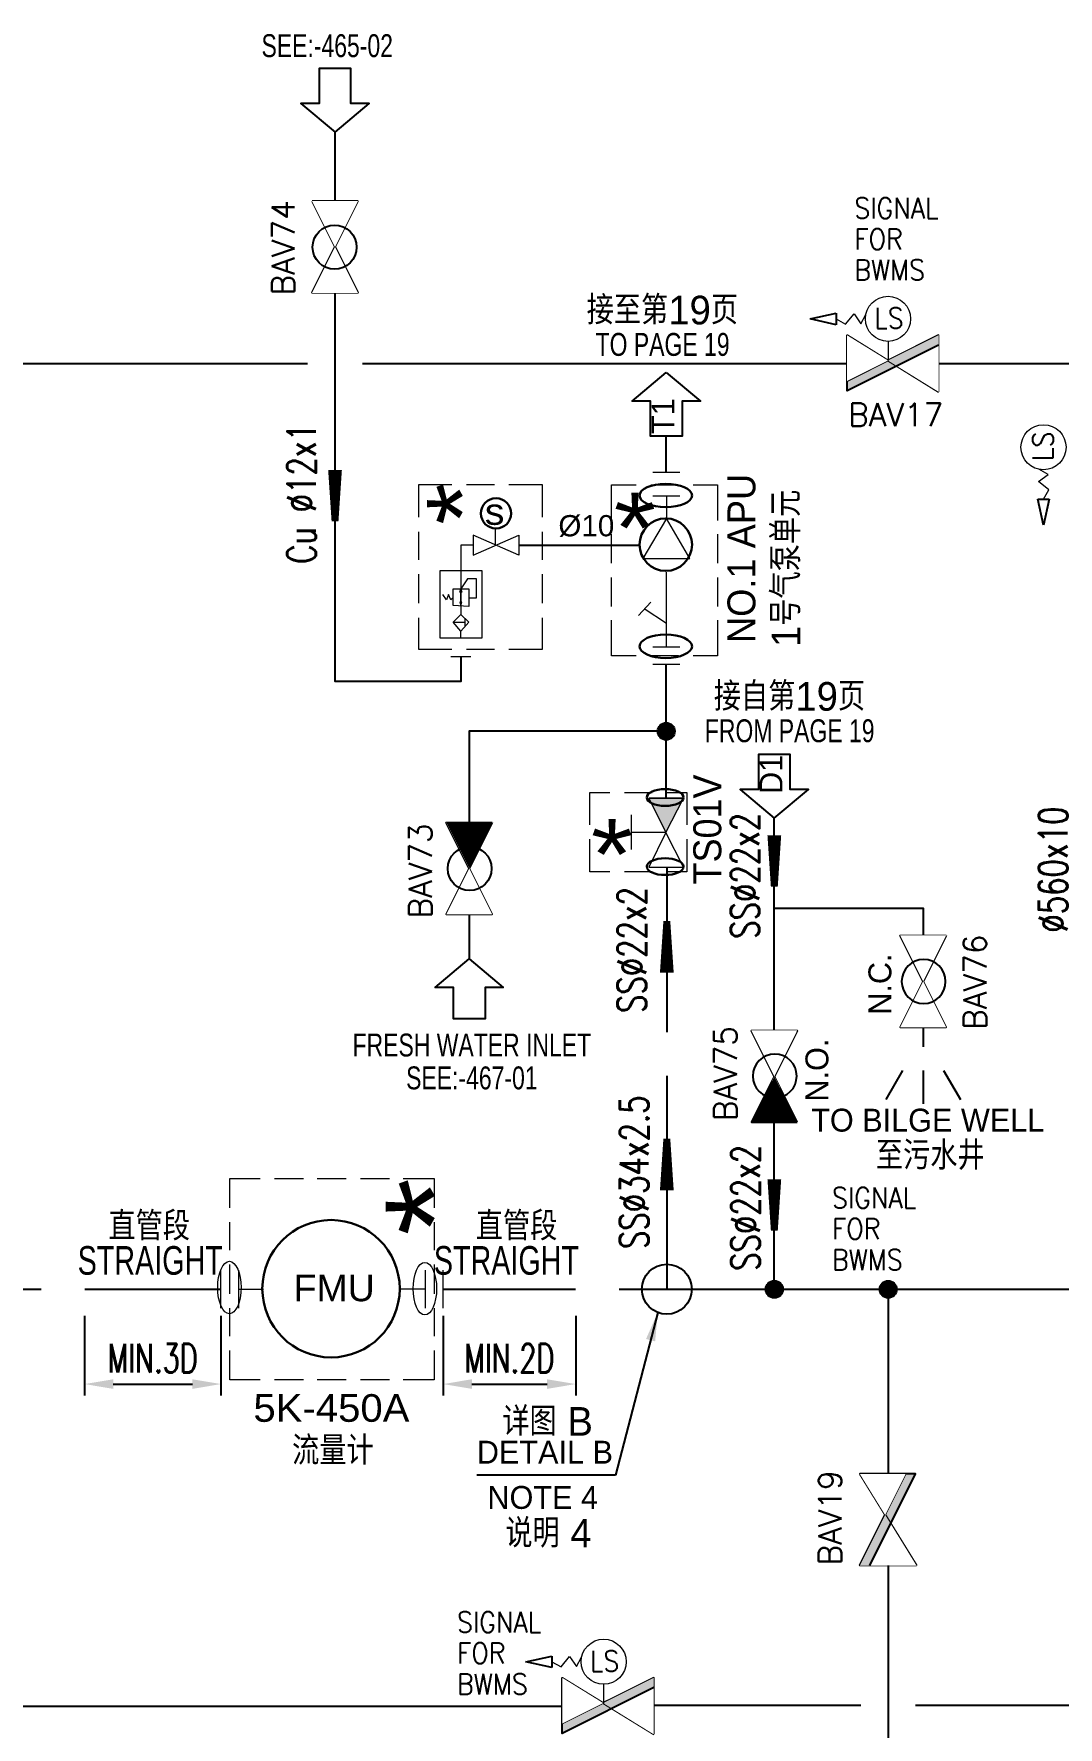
# Model space of a CAD drawing. Header units: inches. Extents: x 10682 to 13289, y -2771 to -1885.
# Drawn here: x 10942.9 to 11032.3, y -2188.1 to -2040.2 of the extents above; entities that cross this region are included whole.
import ezdxf
from ezdxf.enums import TextEntityAlignment as Align

# ---------------------------------------------------------------- set-up
doc = ezdxf.new("R2010")
doc.units = ezdxf.units.IN
doc.header["$MEASUREMENT"] = 0
doc.set_wipeout_variables(frame=1)
for name, color, linetype in [('ARROW', 7, 'Continuous'), ('PDF_Geomertry', 7, 'Continuous'), ('PDF_Solid Fills', 7, 'Continuous'), ('PDF_Text', 7, 'Continuous'), ('text', 2, 'Continuous')]:
    doc.layers.add(name, color=color, linetype=linetype)
doc.layers.add('Pipe_Y', color=170, linetype='Continuous', lineweight=15)
doc.styles.add('HZDX', font='romans.shx', dxfattribs={"width": 0.9, "bigfont": 'HZDX.SHX'})
doc.styles.add('PDF Arial', font='arial.ttf')
doc.styles.add('ROMANS', font='ROMANS')
doc.styles.add('SimSun', font='Simtxt.shx', dxfattribs={"width": 0.75, "bigfont": 'HZDX.SHX'})
doc.styles.add('Sumec', font='Romans', dxfattribs={"width": 0.7, "bigfont": 'hzD.shx'})
doc.dimstyles.new('Iso-1', dxfattribs={"dimtxt": 2.5, "dimasz": 2.5, "dimexe": 1, "dimexo": 1, "dimgap": 1, "dimtad": 1, "dimdec": 0, "dimzin": 0, "dimdsep": 46, "dimtxsty": 'Sumec', "dimcen": 0, "dimclrd": 1, "dimclre": 1, "dimclrt": 4, "dimadec": 0, "dimazin": 0, "dimtfac": 1, "dimtdec": 4, "dimtix": 1, "dimtofl": 0, "dimtmove": 1, "dimatfit": 3, "dimfxl": 0, "dimtolj": 1, "dimtzin": 0, "dimlwd": -1, "dimlwe": -1, "dimarcsym": 0})

# ---------------------------------------------------------------- blocks, each defined once
blk = doc.blocks.new('V027')
at = {"color": 7, "linetype": 'Continuous'}
blk.add_lwpolyline([(8, -2.51), (8, 2.43), (0, -1.57), (0, 2.43)], close=True, dxfattribs=at)
at = {"color": 2, "linetype": 'Continuous', "style": 'ROMANS', "flags": 1}
for tag in ['NAMEPLATE', 'STANDARD', 'DIAMETER', 'REMARKS', 'MATERIAL', 'WEIGHT', 'NAME', 'SIZE']:
    blk.add_attdef(tag, text='', height=2, dxfattribs=at).set_placement((3.9, 4.41), align=Align.MIDDLE)
at = {"color": 2, "linetype": 'Continuous', "style": 'ROMANS'}
blk.add_attdef('MARK', text='', height=2, dxfattribs=at).set_placement((3.9, 4.41), align=Align.MIDDLE)
at = {"color": 7, "linetype": 'Continuous'}
blk.add_wipeout([(8, -2.51), (8, 2.43), (0, -1.57), (0, 2.43)], dxfattribs=at)
h = blk.add_hatch(color=256)
h.paths.add_polyline_path([(0, -1.57), (3.58, 0.22), (4.35, -0.26), (0, -2.43)])
h.paths.add_polyline_path([(3.58, 0.22), (8, 2.43), (8, 1.57), (4.35, -0.26)])
blk.add_lwpolyline([(8, 1.57), (0, -2.43), (0, -1.57)], dxfattribs=at)
blk = doc.blocks.new('zw$EBE5')
at = {"layer": 'PDF_Geomertry', "color": 251, "lineweight": 0}
for points in [[(1.07, 18.73), (1.07, 21.27), (3.71, 21.27)], [(4.97, 21.27), (7.51, 21.27)], [(8.68, 21.27), (11.22, 21.27)], [(12.48, 21.27), (15.02, 21.27)], [(16.19, 21.27), (18.92, 21.27), (18.92, 18.73)], [(1.07, 15.02), (1.07, 17.46)], [(18.92, 17.46), (18.92, 15.02)], [(1.07, 11.22), (1.07, 13.76)], [(18.92, 13.76), (18.92, 11.22)], [(0.29, 9.95), (0.29, 13.27)], [(1.85, 9.95), (1.85, 13.27)], [(18.14, 9.95), (18.14, 13.27)], [(19.7, 9.95), (19.7, 13.27)], [(1.85, 11.61), (4, 11.61)], [(18.14, 11.61), (15.99, 11.61)], [(1.07, 7.51), (1.07, 9.95)], [(18.92, 9.95), (18.92, 7.51)], [(3.71, 3.71), (1.07, 3.71), (1.07, 6.25)], [(18.92, 6.25), (18.92, 3.71), (16.19, 3.71)], [(7.51, 3.71), (4.97, 3.71)], [(11.22, 3.71), (8.68, 3.71)], [(15.02, 3.71), (12.48, 3.71)]]:
    blk.add_lwpolyline(points, dxfattribs=at)
at = {"layer": 'PDF_Geomertry', "color": 251, "lineweight": 30}
blk.add_circle((9.9, 11.66), 6, dxfattribs=at)
at = {"layer": 'PDF_Geomertry', "color": 251, "lineweight": 0}
for points in [[(1.02, 9.47), (1.59, 9.47), (2.05, 10.49), (2.05, 11.76), (2.05, 13.02), (1.59, 14.05), (1.02, 14.05), (0.46, 14.05), (0, 13.02), (0, 11.76), (0, 10.49), (0.46, 9.47), (1.02, 9.47)], [(18.09, 9.37), (18.66, 9.37), (19.12, 10.39), (19.12, 11.66), (19.12, 12.93), (18.66, 13.95), (18.09, 13.95), (17.53, 13.95), (17.07, 12.93), (17.07, 11.66), (17.07, 10.39), (17.53, 9.37), (18.09, 9.37)]]:
    blk.add_open_spline(points, degree=3, knots=[0, 0, 0, 0, 1, 1, 1, 2, 2, 2, 3, 3, 3, 4, 4, 4, 4], dxfattribs=at)
at = {"layer": 'PDF_Text', "color": 251, "insert": (23.11, 16.29), "char_height": 8.4483, "attachment_point": 7, "rotation": 90, "style": 'PDF Arial'}
blk.add_mtext('\\W1.096823;*', dxfattribs=at)
at = {"layer": 'PDF_Text', "color": 251, "attachment_point": 7}
for s, insert, char_height, style in [('\\W1.011853;FMU', (6.63, 10.53), 2.3162, 'PDF Arial'), ('\\W1.085153;5K-450A', (3.12, 0), 2.4139, 'SimSun')]:
    blk.add_mtext(s, dxfattribs=dict(at, insert=insert, char_height=char_height, style=style))
blk = doc.blocks.new('zw$27A3')
at = {"layer": 'PDF_Geomertry', "color": 251, "lineweight": 0}
for points in [[(0, 6.14), (0, 8.97), (1.76, 8.97)], [(3.02, 8.97), (5.46, 8.97)], [(6.73, 8.97), (8.48, 8.97), (8.48, 6.14)], [(5.17, 8.48), (8.19, 8.48), (5.17, 8.48), (6.63, 5.46), (8.19, 8.48)], [(3.61, 7.02), (3.61, 4)], [(1.76, 2.05), (0, 2.05), (0, 4.88)], [(6.63, 5.46), (3.61, 5.46)], [(8.19, 2.44), (6.63, 5.46), (5.17, 2.44), (8.19, 2.44)], [(8.48, 4.88), (8.48, 2.05), (6.73, 2.05)], [(5.46, 2.05), (3.02, 2.05)]]:
    blk.add_lwpolyline(points, dxfattribs=at)
at = {"layer": 'PDF_Geomertry', "color": 251, "lineweight": 30}
for points in [[(8.19, 8.53), (8.19, 8.94), (7.47, 9.27), (6.58, 9.27), (5.69, 9.27), (4.97, 8.94), (4.97, 8.53), (4.97, 8.13), (5.69, 7.8), (6.58, 7.8), (7.47, 7.8), (8.19, 8.13), (8.19, 8.53)], [(8.19, 2.49), (8.19, 2.89), (7.47, 3.22), (6.58, 3.22), (5.69, 3.22), (4.97, 2.89), (4.97, 2.49), (4.97, 2.08), (5.69, 1.76), (6.58, 1.76), (7.47, 1.76), (8.19, 2.08), (8.19, 2.49)]]:
    blk.add_open_spline(points, degree=3, knots=[0, 0, 0, 0, 1, 1, 1, 2, 2, 2, 3, 3, 3, 4, 4, 4, 4], dxfattribs=at)
at = {"layer": 'PDF_Solid Fills', "color": 251}
blk.add_solid([(5.17, 8.48), (8.19, 8.48), (5.17, 8.48), (6.63, 5.46)], dxfattribs=at)
at = {"layer": 'PDF_Text', "color": 251, "insert": (11.52, 0.94), "char_height": 2.4401, "attachment_point": 7, "rotation": 90, "style": 'SimSun'}
blk.add_mtext('\\W0.961948;TS01V', dxfattribs=at)
at = {"layer": 'PDF_Text', "color": 251, "insert": (0.1, 0.49), "char_height": 6.1602, "attachment_point": 7, "style": 'PDF Arial'}
blk.add_mtext('\\W1.096823;*', dxfattribs=at)
blk = doc.blocks.new('zw$3BB0')
at = {"layer": 'PDF_Solid Fills'}
h = blk.add_hatch(color=251, dxfattribs=at)
h.paths.add_polyline_path([(-5.87, 6.83), (-5.96, 6.53), (-5.77, 6.53)])
h.paths.add_polyline_path([(-5.96, 6.53), (-5.77, 6.53)])
h = blk.add_hatch(color=251, dxfattribs=at)
h.paths.add_polyline_path([(-5.77, 5.66), (-5.77, 5.66), (-5.96, 5.66)])
h.paths.add_polyline_path([(-5.77, 5.66), (-5.96, 5.66), (-5.87, 5.36)])
at = {"color": 3}
blk.add_line((-0.8, 10.63), (9.74, 10.63), dxfattribs=at)
at = {"layer": 'PDF_Geomertry', "color": 251, "lineweight": 0}
for points in [[(13.25, 16.97), (10.91, 16.97)], [(-6.65, 15.9), (-9.57, 15.9), (-9.57, 13.07)], [(-2.94, 15.9), (-5.38, 15.9)], [(1.25, 13.07), (1.25, 15.9), (-1.67, 15.9)], [(7.3, 12.78), (7.3, 15.9), (9.44, 15.9)], [(12.08, 14.92), (12.08, 12.97), (10.03, 9.46), (14.13, 9.46), (12.08, 12.97)], [(10.71, 15.9), (13.15, 15.9)], [(13.25, 14.92), (10.91, 14.92)], [(14.42, 15.9), (16.56, 15.9), (16.56, 12.78)], [(-2.84, 10.63), (-2.84, 12)], [(-9.57, 11.8), (-9.57, 9.36)], [(-4.79, 10.63), (-5.87, 10.63), (-5.87, 8.39), (-5.87, 4.58)], [(-0.8, 11.51), (-0.8, 9.75), (-4.79, 11.51), (-4.79, 9.75), (-0.8, 11.51)], [(1.25, 9.36), (1.25, 11.8)], [(7.3, 9.07), (7.3, 11.61)], [(16.56, 11.61), (16.56, 9.07)], [(-9.57, 8.09), (-9.57, 5.56)], [(-7.72, 8.39), (-7.72, 2.54), (-4.01, 2.54), (-4.01, 8.39), (-7.72, 8.39)], [(-4.5, 7.7), (-5.28, 7.7), (-5.87, 6.83)], [(-5.18, 6.05), (-4.5, 6.05), (-4.5, 7.7)], [(1.25, 5.56), (1.25, 8.09)], [(7.3, 5.27), (7.3, 7.8)], [(12.08, 1.76), (12.08, 8.29)], [(16.56, 7.8), (16.56, 5.27)], [(-6.55, 6.05), (-6.74, 5.85), (-6.94, 6.34), (-7.13, 5.85), (-7.43, 6.34)], [(-6.55, 5.36), (-6.55, 6.83), (-5.18, 6.83), (-5.18, 5.27), (-6.55, 5.36)], [(-5.87, 5.36), (-5.87, 6.83)], [(-5.87, 2.54), (-5.87, 3.12), (-6.55, 3.9), (-5.87, 4.58), (-5.18, 3.9), (-5.87, 3.12)], [(-5.77, 5.66), (-5.96, 5.66), (-5.87, 5.36), (-5.77, 5.66)], [(10.71, 5.66), (9.64, 4.49)], [(12.08, 3.8), (10.13, 5.07)], [(-9.57, 4.29), (-9.57, 1.56), (-6.65, 1.56)], [(-6.55, 3.9), (-5.48, 3.9)], [(-5.48, 3.51), (-5.48, 4.19)], [(-1.67, 1.56), (1.25, 1.56), (1.25, 4.29)], [(9.44, 0.98), (7.3, 0.98), (7.3, 4.1)], [(16.56, 4.1), (16.56, 0.98), (14.42, 0.98)], [(-5.38, 1.56), (-2.94, 1.56)], [(10.91, 1.76), (13.25, 1.76)], [(-4.99, 0.88), (-6.74, 0.88)], [(13.15, 0.98), (10.71, 0.98)], [(13.25, 0.2), (10.91, 0.2)]]:
    blk.add_lwpolyline(points, dxfattribs=at)
blk.add_lwpolyline([(-5.96, 6.53), (-5.87, 6.83), (-5.77, 6.53)], close=True, dxfattribs=at)
at = {"layer": 'PDF_Geomertry', "color": 251, "lineweight": 30}
for centre, radius in [((-2.8, 13.41), 1.32), ((12.03, 10.68), 2.29)]:
    blk.add_circle(centre, radius, dxfattribs=at)
for points in [[(14.32, 14.97), (14.32, 15.54), (13.29, 15.99), (12.03, 15.99), (10.76, 15.99), (9.74, 15.54), (9.74, 14.97), (9.74, 14.4), (10.76, 13.95), (12.03, 13.95), (13.29, 13.95), (14.32, 14.4), (14.32, 14.97)], [(14.32, 1.8), (14.32, 2.37), (13.29, 2.83), (12.03, 2.83), (10.76, 2.83), (9.74, 2.37), (9.74, 1.8), (9.74, 1.24), (10.76, 0.78), (12.03, 0.78), (13.29, 0.78), (14.32, 1.24), (14.32, 1.8)]]:
    blk.add_open_spline(points, degree=3, knots=[0, 0, 0, 0, 1, 1, 1, 2, 2, 2, 3, 3, 3, 4, 4, 4, 4], dxfattribs=at)
at = {"color": 2, "linetype": 'Continuous', "style": 'SimSun'}
blk.add_text('1号气泵单元', height=2.5, rotation=90, dxfattribs=at).set_placement((23.78, 8.61), align=Align.CENTER)
at = {"layer": 'PDF_Text', "color": 2, "insert": (19.89, 2.09), "char_height": 2.4401, "attachment_point": 7, "rotation": 90, "style": 'SimSun'}
blk.add_mtext('\\W0.970246;NO.1 APU', dxfattribs=at)
at = {"layer": 'PDF_Text', "color": 251, "insert": (-8.84, 12.41), "char_height": 6.1602, "attachment_point": 1, "rotation": 90, "style": 'PDF Arial'}
blk.add_mtext('\\W1.096823;*', dxfattribs=at)
at = {"layer": 'PDF_Text', "color": 251, "style": 'PDF Arial'}
for s, insert, char_height, attachment_point in [('\\W1.096823;*', (7.49, 9.07), 6.1602, 7), ('\\W1.068027;s', (-2.06, 12.38), 2.3056, 9)]:
    blk.add_mtext(s, dxfattribs=dict(at, insert=insert, char_height=char_height, attachment_point=attachment_point))
at = {"layer": 'PDF_Text', "color": 2, "insert": (2.65, 11.34), "char_height": 1.853, "attachment_point": 7, "style": 'SimSun'}
blk.add_mtext('\\W1.042701;Ø10', dxfattribs=at)
blk = doc.blocks.new('V012')
at = {"color": 7, "linetype": 'Continuous'}
blk.add_lwpolyline([(8.01, -2), (0, 2), (0, -2), (8.01, 2)], close=True, dxfattribs=at)
at = {"color": 8, "linetype": 'Continuous', "style": 'ROMANS', "flags": 1}
for tag in ['NAMEPLATE', 'STANDARD', 'DIAMETER', 'REMARKS', 'MATERIAL', 'WEIGHT', 'NAME', 'SIZE']:
    blk.add_attdef(tag, text='', height=2, dxfattribs=at).set_placement((3.78, 4.27), align=Align.MIDDLE)
at = {"color": 8, "linetype": 'Continuous', "style": 'ROMANS'}
blk.add_attdef('MARK', text='', height=2, dxfattribs=at).set_placement((3.78, 4.27), align=Align.MIDDLE)
at = {"color": 7, "linetype": 'Continuous'}
blk.add_wipeout([(8.01, -2), (0, 2), (0, -2), (8.01, 2)], dxfattribs=at)
blk.add_lwpolyline([(4.03, 0, 0, 4, 0), (8.02, 0, 4, 4, 0)], format="xyseb", dxfattribs=at)
blk.add_circle((3.99, -0.04), 1.92, dxfattribs=at)
blk = doc.blocks.new('V013')
at = {"linetype": 'Continuous'}
blk.add_lwpolyline([(0, -2), (8.01, 2), (8.01, -2), (0, 2)], close=True, dxfattribs=at)
at = {"color": 2, "linetype": 'Continuous', "style": 'ROMANS', "flags": 1}
for tag in ['NAMEPLATE', 'STANDARD', 'DIAMETER', 'REMARKS', 'MATERIAL', 'WEIGHT', 'NAME', 'SIZE']:
    blk.add_attdef(tag, text='', height=2, dxfattribs=at).set_placement((4.08, 4.49), align=Align.MIDDLE)
at = {"color": 2, "linetype": 'Continuous', "style": 'ROMANS'}
blk.add_attdef('MARK', text='', height=2, dxfattribs=at).set_placement((4.08, 4.49), align=Align.MIDDLE)
at = {"linetype": 'Continuous'}
blk.add_wipeout([(0, -2), (8.01, 2), (8.01, -2), (0, 2)], dxfattribs=at)
blk.add_circle((4.02, -0.04), 1.92, dxfattribs=at)
blk = doc.blocks.new('*D55')
at = {"color": 1, "transparency": 16777216}
for p, q in [((10947.32, -2152.2), (10947.32, -2159.16)), ((10959.23, -2152.2), (10959.23, -2159.16)), ((10949.82, -2158.16), (10956.73, -2158.16))]:
    blk.add_line(p, q, dxfattribs=at)
for points in [[(10949.82, -2157.74), (10949.82, -2158.58), (10947.32, -2158.16)], [(10956.73, -2158.58), (10956.73, -2157.74), (10959.23, -2158.16)]]:
    blk.add_solid(points, dxfattribs=at)
at = {"layer": 'Defpoints', "color": 0, "transparency": 16777216}
for p in [(10947.32, -2151.2), (10959.23, -2151.2), (10959.23, -2158.16)]:
    blk.add_point(p, dxfattribs=at)
at = {"color": 4, "transparency": 16777216, "insert": (10953.27, -2155.91), "char_height": 2.5, "attachment_point": 5, "style": 'Sumec'}
blk.add_mtext('\\A1;\\A1;MIN.3D', dxfattribs=at)
blk = doc.blocks.new('*D56')
at = {"color": 1, "transparency": 16777216}
for p, q in [((10978.64, -2152.2), (10978.64, -2159.16)), ((10990.21, -2152.2), (10990.21, -2159.16)), ((10981.14, -2158.16), (10987.71, -2158.16))]:
    blk.add_line(p, q, dxfattribs=at)
for points in [[(10981.14, -2157.74), (10981.14, -2158.58), (10978.64, -2158.16)], [(10987.71, -2158.58), (10987.71, -2157.74), (10990.21, -2158.16)]]:
    blk.add_solid(points, dxfattribs=at)
at = {"layer": 'Defpoints', "color": 0, "transparency": 16777216}
for p in [(10978.64, -2151.2), (10990.21, -2151.2), (10990.21, -2158.16)]:
    blk.add_point(p, dxfattribs=at)
at = {"color": 4, "transparency": 16777216, "insert": (10984.42, -2155.91), "char_height": 2.5, "attachment_point": 5, "style": 'Sumec'}
blk.add_mtext('\\A1;\\A1;MIN.2D', dxfattribs=at)

msp = doc.modelspace()

# ---------------------------------------------------------------- hatches: boundary and pattern name
h = msp.add_hatch(color=256)
edge = h.paths.add_edge_path()
edge.add_ellipse((10998.12, -2101.15), major_axis=(0.75, 0), ratio=1, start_angle=0, end_angle=360)
h = msp.add_hatch(color=256)
edge = h.paths.add_edge_path()
edge.add_ellipse((11007.56, -2149.88), major_axis=(0.75, 0), ratio=1, start_angle=0, end_angle=360)
h = msp.add_hatch(color=256)
edge = h.paths.add_edge_path()
edge.add_ellipse((11017.5, -2149.88), major_axis=(0.75, 0), ratio=1, start_angle=0, end_angle=360)

# ---------------------------------------------------------------- linework, layer by layer
at = {"color": 3}
for p, q in [((10935.19, -2069.03), (10966.8, -2069.03)), ((10971.58, -2069.03), (11013.91, -2069.03)), ((11021.91, -2069.03), (11034.97, -2069.03)), ((10998.12, -2078.56), (10998.12, -2075.36)), ((10998.12, -2106.97), (10998.12, -2095.34)), ((11007.56, -2149.88), (11007.56, -2108.73)), ((10998.17, -2113.02), (10998.17, -2149.88)), ((10876, -2149.88), (10959.23, -2149.88)), ((10978.64, -2149.88), (11034.97, -2149.88)), ((10894.78, -2186.28), (10989.03, -2186.28)), ((11050.86, -2186.24), (11019.89, -2186.24))]:
    msp.add_line(p, q, dxfattribs=at)
at = {"color": 7}
for p, q in [((11018.76, -2130.76), (11017.3, -2133.3)), ((11020.56, -2130.76), (11020.56, -2133.69)), ((11022.35, -2130.76), (11023.81, -2133.3))]:
    msp.add_line(p, q, dxfattribs=at)
at = {"color": 2}
for points in [[(10969.19, -2048.82), (10972.17, -2046.32), (10970.57, -2046.32), (10970.57, -2043.26), (10967.8, -2043.26), (10967.8, -2046.32), (10966.21, -2046.32)], [(10998.12, -2069.81), (11001.11, -2072.31), (10999.51, -2072.31), (10999.51, -2075.36), (10996.74, -2075.36), (10996.74, -2072.31), (10995.14, -2072.31)], [(11007.56, -2108.73), (11010.54, -2106.23), (11008.94, -2106.23), (11008.94, -2103.17), (11006.17, -2103.17), (11006.17, -2106.23), (11004.58, -2106.23)], [(10980.91, -2121.02), (10983.89, -2123.52), (10982.3, -2123.52), (10982.3, -2126.25), (10979.53, -2126.25), (10979.53, -2123.52), (10977.93, -2123.52)]]:
    msp.add_lwpolyline(points, close=True, dxfattribs=at)
at = {"color": 3}
for points in [[(10980.18, -2094.65), (10980.18, -2096.8), (10969.19, -2096.8), (10969.19, -2048.82)], [(10998.12, -2101.15), (10980.91, -2101.15), (10980.91, -2121.02)], [(11007.56, -2116.61), (11020.56, -2116.61), (11020.56, -2128.7)]]:
    msp.add_lwpolyline(points, dxfattribs=at)
for points in [[(10969.19, -2078.32, 0, 0, 0), (10969.19, -2078.32, 1.2, 0.6, 0), (10969.19, -2082.82, 0, 0, 0), (10969.19, -2082.82, 0, 0, 0)], [(11007.56, -2110.23, 0, 0, 0), (11007.56, -2110.23, 1.2, 0.6, 0), (11007.56, -2114.73, 0, 0, 0), (11007.56, -2114.73, 0, 0, 0)], [(10998.17, -2122.23, 0, 0, 0), (10998.17, -2122.23, 1.2, 0.6, 0), (10998.17, -2117.73, 0, 0, 0), (10998.17, -2117.73, 0, 0, 0)], [(10998.17, -2141.24, 0, 0, 0), (10998.17, -2141.24, 1.2, 0.6, 0), (10998.17, -2136.74, 0, 0, 0), (10998.17, -2136.74, 0, 0, 0)], [(11007.56, -2140.27, 0, 0, 0), (11007.56, -2140.27, 1.2, 0.6, 0), (11007.56, -2144.77, 0, 0, 0), (11007.56, -2144.77, 0, 0, 0)]]:
    msp.add_lwpolyline(points, format="xyseb", dxfattribs=at)
for centre in [(10998.12, -2101.15), (11007.56, -2149.88), (11017.5, -2149.88)]:
    msp.add_circle(centre, 0.75)
msp.add_circle((10998.17, -2149.88), 2.18, dxfattribs=at)
at = {"layer": 'ARROW'}
for p, q in [((11010.69, -2065.13), (11012.96, -2064.63)), ((11012.96, -2065.64), (11010.69, -2065.13)), ((11012.96, -2064.63), (11012.96, -2065.64)), ((11030.57, -2080.87), (11031.57, -2080.87)), ((11031.07, -2083.14), (11030.57, -2080.87)), ((11031.57, -2080.87), (11031.07, -2083.14)), ((10985.85, -2182.41), (10988.12, -2181.91)), ((10988.12, -2182.91), (10985.85, -2182.41)), ((10988.12, -2181.91), (10988.12, -2182.91))]:
    msp.add_line(p, q, dxfattribs=at)
at = {"layer": 'Pipe_Y', "color": 0}
for p, q in [((11012.96, -2065.13), (11013.77, -2065.59)), ((11013.77, -2065.59), (11014.52, -2064.68)), ((11014.52, -2064.68), (11015.11, -2065.56)), ((11015.11, -2065.56), (11015.56, -2064.74)), ((11030.62, -2079.32), (11031.49, -2078.73)), ((11031.49, -2078.73), (11030.67, -2078.27)), ((11031.53, -2080.06), (11030.62, -2079.32)), ((11031.07, -2080.87), (11031.53, -2080.06)), ((10988.12, -2182.41), (10988.93, -2182.87)), ((10988.93, -2182.87), (10989.68, -2181.96)), ((10989.68, -2181.96), (10990.27, -2182.84)), ((10990.27, -2182.84), (10990.72, -2182.02))]:
    msp.add_line(p, q, dxfattribs=at)
msp.add_circle((11031.07, -2076.34), 1.97, dxfattribs=at)

# ---------------------------------------------------------------- block references
at = {"color": 3}
for name, p in [('zw$3BB0', (10986.05, -2095.53)), ('zw$27A3', (10991.44, -2115.46)), ('zw$EBE5', (10958.94, -2161.49))]:
    msp.add_blockref(name, p, dxfattribs=at)
ref = msp.add_blockref('V027', (11017.46, -2166.01), dxfattribs=dict(at, xscale=-1, rotation=89.99999999999984))
ref.add_attrib('MARK', 'BAV19', dxfattribs={"color": 2, "linetype": 'Continuous', "height": 2, "rotation": 90, "style": 'ROMANS'}).set_placement((11012.43, -2169.85), align=Align.MIDDLE)

# ---------------------------------------------------------------- texts
at = {"color": 2, "linetype": 'Continuous', "style": 'SimSun', "width": 0.75}
for s, p in [('SEE:-465-02', (10968.51, -2042.27)), ('TO PAGE 19', (10997.8, -2068.36)), ('FROM PAGE 19', (11008.9, -2102.1)), ('FRESH WATER INLET', (10981.14, -2129.55)), ('SEE:-467-01', (10981.14, -2132.42))]:
    msp.add_text(s, height=2, dxfattribs=at).set_placement(p, align=Align.CENTER)
at = {"color": 2, "linetype": 'Continuous', "style": 'SimSun'}
for s, height, p in [('接至第19页', 2.5, (10997.78, -2065.61)), ('接自第19页', 2.5, (11008.88, -2099.35)), ('TO BILGE WELL', 2, (11020.96, -2136.11)), ('直管段', 2.5, (10952.96, -2145.61)), ('直管段', 2.5, (10985.05, -2145.61)), ('详图 B', 2.5, (10987.76, -2162.67)), ('流量计', 2.5, (10969, -2165.21)), ('DETAIL B', 2, (10987.52, -2165.11)), ('NOTE 4', 2, (10987.33, -2169.06)), ('说明 4', 2.5, (10987.83, -2172.43))]:
    msp.add_text(s, height=height, dxfattribs=at).set_placement(p, align=Align.CENTER)
for s, p in [('T1', (10998.84, -2073.62)), ('D1', (11008.27, -2104.91)), ('N.C.', (11017.78, -2123.23)), ('N.O.', (11012.28, -2130.74))]:
    msp.add_text(s, height=2, rotation=90, dxfattribs=at).set_placement(p, align=Align.CENTER)
at = {"layer": 'text', "color": 2, "style": 'HZDX', "width": 0.75}
for s, p in [('Cu %%C12x1', (10967.52, -2080.38)), ('SS%%C22x2', (11006.25, -2113.77)), ('%%C560x10', (11033.16, -2113.23)), ('SS%%C22x2', (10996.37, -2120.25)), ('SS%%C34x2.5', (10996.57, -2139.66))]:
    msp.add_text(s, height=2.5, rotation=90, dxfattribs=at).set_placement(p, align=Align.CENTER)
at = {"layer": 'text', "color": 2, "insert": (11031.02, -2076.26), "char_height": 1.8, "width": 2.1912, "attachment_point": 5, "rotation": 90, "line_spacing_factor": 0.9, "style": 'HZDX'}
msp.add_mtext('\\pxqc;LS', dxfattribs=at)

# ---------------------------------------------------------------- next in the draw order: linework, layer by layer
at = {"color": 3}
for points in [[(11017.5, -2149.88), (11017.5, -2166.01)], [(11017.5, -2174.01), (11017.5, -2214.76), (11017.5, -2220.6)]]:
    msp.add_lwpolyline(points, dxfattribs=at)

# ---------------------------------------------------------------- next in the draw order: block references
ref = msp.add_blockref('V013', (10969.19, -2054.85), dxfattribs=dict(rotation=269.9999999999999))
ref.add_attrib('MARK', 'BAV74', dxfattribs={"color": 2, "linetype": 'Continuous', "height": 2, "rotation": 90, "style": 'ROMANS'}).set_placement((10964.66, -2058.93), align=Align.MIDDLE)
ref = msp.add_blockref('V027', (11013.91, -2068.99), dxfattribs=at)
ref.add_attrib('MARK', 'BAV17', dxfattribs={"color": 2, "linetype": 'Continuous', "height": 2, "style": 'ROMANS'}).set_placement((11018.16, -2073.5), align=Align.MIDDLE)
ref = msp.add_blockref('V012', (10980.91, -2117.13), dxfattribs=dict(at, rotation=90.00000000001371))
ref.add_attrib('MARK', 'BAV73', dxfattribs={"color": 2, "linetype": 'Continuous', "height": 2, "rotation": 90, "style": 'ROMANS'}).set_placement((10976.65, -2113.35), align=Align.MIDDLE)
ref = msp.add_blockref('V013', (11020.56, -2118.98), dxfattribs=dict(xscale=-1, rotation=90.00000000000001))
ref.add_attrib('MARK', 'BAV76', dxfattribs={"color": 2, "linetype": 'Continuous', "height": 2, "rotation": 90, "style": 'ROMANS'}).set_placement((11025.08, -2123.06), align=Align.MIDDLE)
ref = msp.add_blockref('V012', (11007.56, -2127.27), dxfattribs=dict(at, xscale=-1, rotation=89.99999999998629))
ref.add_attrib('MARK', 'BAV75', dxfattribs={"color": 2, "linetype": 'Continuous', "height": 2, "rotation": 90, "style": 'ROMANS'}).set_placement((11003.29, -2131.05), align=Align.MIDDLE)
ref = msp.add_blockref('V027', (10989.03, -2186.24), dxfattribs=at)
ref.add_attrib('MARK', 'BAV18', dxfattribs={"color": 2, "linetype": 'Continuous', "height": 2, "style": 'ROMANS'}).set_placement((10993.28, -2190.71), align=Align.MIDDLE)

# ---------------------------------------------------------------- next in the draw order: texts
at = {"layer": 'text', "color": 2, "char_height": 1.8, "width": 2.1912, "attachment_point": 5, "line_spacing_factor": 0.9, "style": 'HZDX', "bg_fill": 2}
for insert in [(11013.69, -2144.6), (10980.94, -2181.66)]:
    msp.add_mtext('\\pxql;SIGNAL\\PFOR BWMS', dxfattribs=dict(at, insert=insert))

# ---------------------------------------------------------------- next in the draw order: wipeouts: each hides what was drawn before it
at = {"color": 7}
for points in [[(10996.85, -2127.44), (10999.49, -2127.44), (11000.63, -2131.23), (10995.72, -2131.23)], [(10947.32, -2148.56), (10947.32, -2151.2), (10943.53, -2152.33), (10943.53, -2147.43)], [(10990.21, -2148.56), (10990.21, -2151.2), (10994, -2152.33), (10994, -2147.43)]]:
    msp.add_wipeout(points, dxfattribs=at)

# ---------------------------------------------------------------- next in the draw order: linework, layer by layer
at = {"color": 3}
msp.add_line((11015.11, -2186.24), (10997.03, -2186.24), dxfattribs=at)
at = {"layer": 'Pipe_Y', "color": 0}
for p, q in [((11017.49, -2067.1), (11017.49, -2068.77)), ((10992.65, -2184.38), (10992.65, -2186.05))]:
    msp.add_line(p, q, dxfattribs=at)
for centre in [(11017.49, -2065.13), (10992.65, -2182.41)]:
    msp.add_circle(centre, 1.97, dxfattribs=at)

# ---------------------------------------------------------------- next in the draw order: texts
at = {"color": 2, "linetype": 'Continuous', "style": 'SimSun'}
msp.add_text('至污水井', height=2.5, dxfattribs=at).set_placement((11021.18, -2139.44), align=Align.CENTER)
at = {"color": 2, "linetype": 'Continuous', "style": 'SimSun', "width": 0.75}
for p in [(10953.05, -2148.61), (10984.16, -2148.61)]:
    msp.add_text('STRAIGHT', height=2.5, dxfattribs=at).set_placement(p, align=Align.CENTER)
at = {"layer": 'text', "color": 2, "style": 'HZDX', "width": 0.75}
msp.add_text('SS%%C22x2', height=2.5, rotation=90, dxfattribs=at).set_placement((11006.3, -2142.77), align=Align.CENTER)
at = {"layer": 'text', "color": 2, "char_height": 1.8, "width": 2.1912, "attachment_point": 5, "line_spacing_factor": 0.9, "style": 'HZDX'}
for insert in [(11017.57, -2065.08), (10992.73, -2182.36)]:
    msp.add_mtext('\\pxqc;LS', dxfattribs=dict(at, insert=insert))

# ---------------------------------------------------------------- next in the draw order: dimensions: what is measured, and where the dimension line sits
at = {"color": 3}
for base, p1, p2, text, picture, middle in [((10959.23, -2158.16), (10947.32, -2151.2), (10959.23, -2151.2), '\\A1;MIN.3D', '*D55', (10953.27, -2155.91)), ((10990.21, -2158.16), (10978.64, -2151.2), (10990.21, -2151.2), '\\A1;MIN.2D', '*D56', (10984.42, -2155.91))]:
    dim = msp.add_linear_dim(base=base, p1=p1, p2=p2, text=text, dimstyle='Iso-1', override={"dimtxsty": 'Sumec'}, dxfattribs=at)
    dim.commit()
    dim.dimension.update_dxf_attribs({"geometry": picture, "text_midpoint": middle})

# ---------------------------------------------------------------- next in the draw order: leaders
msp.add_leader([(10997.38, -2151.91), (10993.69, -2166.13), (10981.59, -2166.13)], dimstyle='Iso-1', override={"dimgap": 1, "dimtad": 0}, dxfattribs=at)

# ---------------------------------------------------------------- next in the draw order: texts
at = {"layer": 'text', "color": 2, "insert": (11015.64, -2058.16), "char_height": 1.8, "width": 2.1912, "attachment_point": 5, "line_spacing_factor": 0.9, "style": 'HZDX', "bg_fill": 2}
msp.add_mtext('\\pxql;SIGNAL\\PFOR BWMS', dxfattribs=at)

doc.saveas('drawing.dxf')
